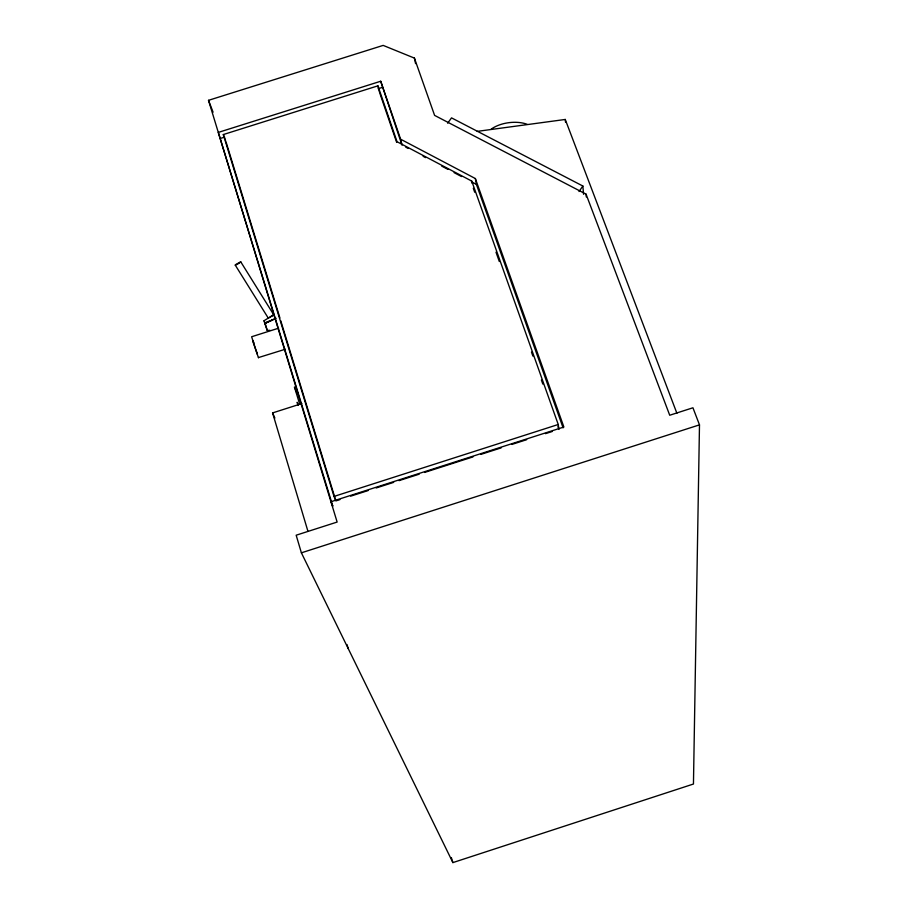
<?xml version="1.0" encoding="UTF-8"?>
<svg xmlns="http://www.w3.org/2000/svg" width="908" height="908" viewBox="0 0 908 908"><rect width="100%" height="100%" fill="white"/><g stroke="black" fill="none" stroke-linecap="round" stroke-linejoin="round"><path stroke-width="1.36" d="M699.489 424.865L693.451 784.024L452.888 862.6L301.388 552.824L296.167 535.209L337.14 522.055L208.511 100.323L383.165 45.4L414.411 58.101L434.603 115.395L586.057 194.153L669.718 415.24L692.94 407.783L699.489 424.865L301.388 552.824M285.384 349.217L258.519 357.559M252.844 340.523L252.901 341.249M278.586 328.185L251.629 336.755L258.44 357.797M579.009 191.543L582.857 186.026L451.526 117.87L447.644 123.216M273.796 314.883L268.325 318.186L235.251 265.102L236.159 264.285L240.745 261.822L273.796 314.883L272.854 315.655M240.745 261.822L239.247 263.07M264.807 323.554L264.069 320.717L268.7 317.834M269.801 317.153L273.126 315.076M237.862 263.956L238.577 263.513M237.158 264.364L235.251 265.102M264.807 323.532L272.4 319.968M269.971 330.342L267.224 330.433L264.761 323.373L269.131 321.307M274.114 319.151L264.739 323.316L276.168 318.311M334.019 496.426L558.238 424.501L471.751 181.089L397.034 141.716L377.91 85.84L223.311 134.554L334.019 496.426L335.892 500.898L339.921 499.604M350.67 496.165L368.137 490.558M376.196 487.971L393.663 482.364M399.032 480.638L419.19 474.18M424.558 472.455L472.932 456.928M480.99 454.352L501.137 447.882M511.885 444.432L526.674 439.688M545.481 433.661L552.2 431.504M307.88 531.101L272.582 412.913L301.865 403.561M380.713 81.243L218.295 132.409L332.827 506.199L330.943 501.738L563.879 427.01L475.349 178.536L400.621 139.208L380.713 81.243L401.586 143.884M220.599 138.368L224.639 137.097M378.182 88.723L382.211 87.44M477.199 131.376L565.253 119.459L676.903 413.288M405.751 147.153L408.237 148.458M423.105 156.301L425.591 157.606M441.697 166.096L447.894 169.365M454.091 172.633L461.525 176.549M471.445 181.77L476.405 184.392L563.096 427.85M264.069 320.717L264.614 321.886M272.582 412.913L274.886 418.077M295.384 389.294L294.442 387.001L299.697 404.253M295.86 390.44L296.61 392.279M253.389 341.612L253.831 342.759M208.511 100.323L213.085 112.195M223.311 134.554L225.593 140.502M473.295 188.262L474.714 192.258M496.006 252.197L499.309 261.515M531.475 352.088L532.894 356.084M541.406 380.066L542.825 384.061M557.966 426.681L558.908 429.348L558.238 424.501M264.966 322.839L267.304 330.501M298.391 405.377L297.166 402.255L297.869 404.945M379.873 93.354L396.66 142.386M451.344 857.572L452.888 862.6M226.013 141.852L279.914 317.993M280.742 320.706L335.472 499.548M347.015 644.589L348.195 648.528M253.139 342.248L257.225 354.029L256.919 352.293M377.91 85.84L379.419 92.026M400.621 139.208L402.04 145.189M414.411 58.101L415.58 63.617M471.751 181.089L472.183 183.427M475.349 178.536L476.405 184.392M565.253 119.459L565.525 122.251M582.857 186.026L583.583 194.301M586.057 194.153L586.307 196.968M491.262 129.106A25.333 13.45 -7.5 0 1 527.037 124.271"/></g></svg>
